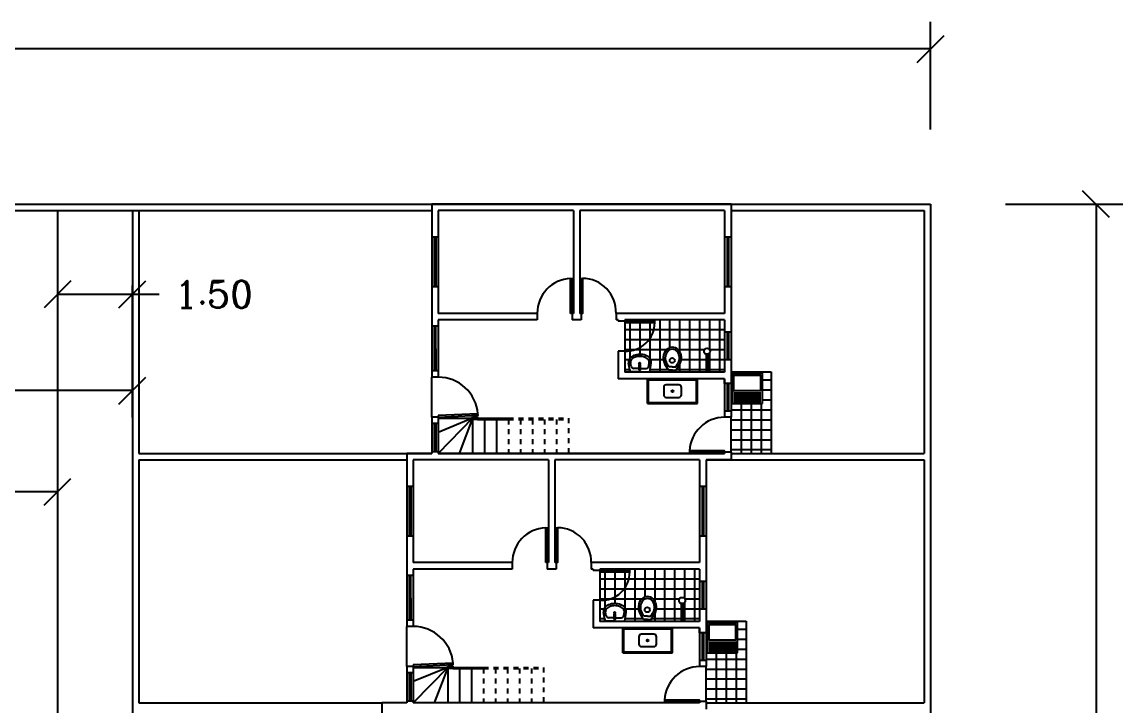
# Model space of a CAD drawing. Extents: x -79 to 141, y 7 to 81.
# Drawn here: x 34.86 to 56.93, y 46.11 to 59.82 of the extents above; entities that cross this region are included whole.
import ezdxf

# ---------------------------------------------------------------- set-up
doc = ezdxf.new("R2010")
doc.units = 0
doc.header["$LTSCALE"] = 10
doc.header["$MEASUREMENT"] = 0
doc.linetypes.add('DASHED2', pattern=[0.375, 0.25, -0.125])
doc.layers.get('0').update_dxf_attribs({"linetype": 'CONTINUOUS'})
doc.layers.get('DEFPOINTS').update_dxf_attribs({"linetype": 'CONTINUOUS'})
for name, color, linetype in [('EQUIPAMENTOS', 1, 'CONTINUOUS'), ('ESCADA', 5, 'CONTINUOUS'), ('JANELA', 5, 'CONTINUOUS'), ('MADEIRAMENTODETELHADO', 244, 'CONTINUOUS'), ('PAREDES', 7, 'CONTINUOUS'), ('PISO', 30, 'CONTINUOUS'), ('PORTA', 1, 'CONTINUOUS'), ('TERRENOEMCORTE', 244, 'CONTINUOUS')]:
    doc.layers.add(name, color=color, linetype=linetype)
doc.styles.get("Standard").update_dxf_attribs({"font": 'ROMANC.SHX'})
doc.dimstyles.get("Standard").update_dxf_attribs({"dimscale": 0.6, "dimtxt": 0.18, "dimasz": 0.18, "dimexe": 0.18, "dimexo": 0.25, "dimgap": 0.09, "dimtad": 0, "dimzin": 0, "dimdsep": 46, "dimtxsty": 'Standard', "dimblk1": 'OBLIQUE', "dimblk2": 'OBLIQUE', "dimsah": 1, "dimcen": 0.09, "dimclrd": 30, "dimclre": 30, "dimadec": 0, "dimazin": 0, "dimtfac": 1, "dimtdec": 4, "dimtofl": 0, "dimtmove": 0, "dimatfit": 3, "dimldrblk": 'OBLIQUE', "dimfxl": 1, "dimtolj": 1, "dimtzin": 0, "dimarcsym": 0})

# ---------------------------------------------------------------- blocks, each defined once
blk = doc.blocks.new('_OBLIQUE')
at = {"color": 0, "linetype": 'ByBlock'}
blk.add_line((-0.5, -0.5), (0.5, 0.5), dxfattribs=at)
blk = doc.blocks.new('*D21')
at = {"color": 30, "linetype": 'ByBlock', "ltscale": 0.05}
for p, q in [((54.573, 56.17), (56.93, 56.17)), ((56.39, 56.17), (56.39, 37.52)), ((56.39, 16.17), (56.39, 34.82)), ((54.573, 16.17), (56.93, 16.17))]:
    blk.add_line(p, q, dxfattribs=at)
at = {"layer": 'DEFPOINTS', "color": 0, "linetype": 'ByBlock', "ltscale": 0.05}
for p in [(53.073, 56.17), (53.073, 16.17), (56.39, 16.17)]:
    blk.add_point(p, dxfattribs=at)
at = {"color": 30, "linetype": 'ByBlock', "ltscale": 0.05, "xscale": 0.54, "yscale": 0.54, "zscale": 0.54}
for p, rotation in [((56.39, 56.17), 90), ((56.39, 16.17), 270)]:
    blk.add_blockref('_OBLIQUE', p, dxfattribs=dict(at, rotation=rotation))
at = {"color": 0, "linetype": 'ByBlock', "ltscale": 0.05, "insert": (56.39, 36.17), "char_height": 0.54, "attachment_point": 5, "rotation": 90}
blk.add_mtext('\\A1;40.00', dxfattribs=at)
blk = doc.blocks.new('*D22')
at = {"color": 30, "linetype": 'ByBlock', "ltscale": 0.05}
for p, q in [((13.073, 57.67), (13.073, 59.824)), ((53.073, 57.67), (53.073, 59.824)), ((13.073, 59.284), (31.723, 59.284)), ((53.073, 59.284), (34.423, 59.284))]:
    blk.add_line(p, q, dxfattribs=at)
at = {"layer": 'DEFPOINTS', "color": 0, "linetype": 'ByBlock', "ltscale": 0.05}
for p in [(53.073, 59.284), (13.073, 56.17), (53.073, 56.17)]:
    blk.add_point(p, dxfattribs=at)
at = {"color": 30, "linetype": 'ByBlock', "ltscale": 0.05, "xscale": 0.54, "yscale": 0.54, "zscale": 0.54, "rotation": 180}
blk.add_blockref('_OBLIQUE', (13.073, 59.284), dxfattribs=at)
at = {"color": 30, "linetype": 'ByBlock', "ltscale": 0.05, "xscale": 0.54, "yscale": 0.54, "zscale": 0.54}
blk.add_blockref('_OBLIQUE', (53.073, 59.284), dxfattribs=at)
at = {"color": 0, "linetype": 'ByBlock', "ltscale": 0.05, "insert": (33.073, 59.284), "char_height": 0.54, "attachment_point": 5}
blk.add_mtext('\\A1;40.00', dxfattribs=at)
blk = doc.blocks.new('*D27')
at = {"color": 30, "linetype": 'ByBlock', "ltscale": 0.05}
for p, q in [((35.573, 54.54), (35.573, 53.823)), ((37.073, 54.54), (37.073, 53.823)), ((35.573, 54.363), (37.073, 54.363)), ((37.073, 54.363), (37.613, 54.363))]:
    blk.add_line(p, q, dxfattribs=at)
at = {"layer": 'DEFPOINTS', "color": 0, "linetype": 'ByBlock', "ltscale": 0.05}
for p in [(35.573, 56.04), (37.073, 56.04), (37.073, 54.363)]:
    blk.add_point(p, dxfattribs=at)
at = {"color": 30, "linetype": 'ByBlock', "ltscale": 0.05, "xscale": 0.54, "yscale": 0.54, "zscale": 0.54, "rotation": 180}
blk.add_blockref('_OBLIQUE', (35.573, 54.363), dxfattribs=at)
at = {"color": 30, "linetype": 'ByBlock', "ltscale": 0.05, "xscale": 0.54, "yscale": 0.54, "zscale": 0.54}
blk.add_blockref('_OBLIQUE', (37.073, 54.363), dxfattribs=at)
at = {"color": 0, "linetype": 'ByBlock', "ltscale": 0.05, "insert": (38.706, 54.363), "char_height": 0.54, "attachment_point": 5}
blk.add_mtext('\\A1;1.50', dxfattribs=at)
blk = doc.blocks.new('*D28')
at = {"color": 30, "linetype": 'ByBlock', "ltscale": 0.05}
for p, q in [((29.073, 54.54), (29.073, 51.89)), ((37.073, 54.54), (37.073, 51.89)), ((29.073, 52.43), (31.98, 52.43)), ((37.073, 52.43), (34.166, 52.43))]:
    blk.add_line(p, q, dxfattribs=at)
at = {"layer": 'DEFPOINTS', "color": 0, "linetype": 'ByBlock', "ltscale": 0.05}
for p in [(29.073, 56.04), (37.073, 56.04), (37.073, 52.43)]:
    blk.add_point(p, dxfattribs=at)
at = {"color": 30, "linetype": 'ByBlock', "ltscale": 0.05, "xscale": 0.54, "yscale": 0.54, "zscale": 0.54, "rotation": 180}
blk.add_blockref('_OBLIQUE', (29.073, 52.43), dxfattribs=at)
at = {"color": 30, "linetype": 'ByBlock', "ltscale": 0.05, "xscale": 0.54, "yscale": 0.54, "zscale": 0.54}
blk.add_blockref('_OBLIQUE', (37.073, 52.43), dxfattribs=at)
at = {"color": 0, "linetype": 'ByBlock', "ltscale": 0.05, "insert": (33.073, 52.43), "char_height": 0.54, "attachment_point": 5}
blk.add_mtext('\\A1;8.00', dxfattribs=at)
blk = doc.blocks.new('*D29')
at = {"color": 30, "linetype": 'ByBlock', "ltscale": 0.05}
for p, q in [((30.573, 54.54), (30.573, 49.86)), ((35.573, 54.54), (35.573, 49.86)), ((30.573, 50.4), (31.98, 50.4)), ((35.573, 50.4), (34.166, 50.4))]:
    blk.add_line(p, q, dxfattribs=at)
at = {"layer": 'DEFPOINTS', "color": 0, "linetype": 'ByBlock', "ltscale": 0.05}
for p in [(30.573, 56.04), (35.573, 56.04), (35.573, 50.4)]:
    blk.add_point(p, dxfattribs=at)
at = {"color": 30, "linetype": 'ByBlock', "ltscale": 0.05, "xscale": 0.54, "yscale": 0.54, "zscale": 0.54, "rotation": 180}
blk.add_blockref('_OBLIQUE', (30.573, 50.4), dxfattribs=at)
at = {"color": 30, "linetype": 'ByBlock', "ltscale": 0.05, "xscale": 0.54, "yscale": 0.54, "zscale": 0.54}
blk.add_blockref('_OBLIQUE', (35.573, 50.4), dxfattribs=at)
at = {"color": 0, "linetype": 'ByBlock', "ltscale": 0.05, "insert": (33.073, 50.4), "char_height": 0.54, "attachment_point": 5}
blk.add_mtext('\\A1;5.00', dxfattribs=at)

msp = doc.modelspace()

# ---------------------------------------------------------------- linework, layer by layer
at = {"color": 1, "ltscale": 0.3}
for p, q in [((48.94316, 52.5701), (48.94316, 52.6701)), ((48.44316, 47.5701), (48.44316, 47.6701))]:
    msp.add_line(p, q, dxfattribs=at)
at = {"color": 30, "ltscale": 0.3}
for p, q in [((43.20316, 51.87938), (43.89387, 51.87938)), ((43.89387, 51.87938), (44.61387, 51.87938)), ((43.89387, 51.87938), (43.89387, 51.1701)), ((43.99387, 51.85438), (44.61387, 51.85438)), ((44.13387, 51.85438), (44.13387, 51.1701)), ((44.37387, 51.85438), (44.37387, 51.1701)), ((42.70316, 46.87938), (43.39387, 46.87938)), ((43.39387, 46.87938), (44.11387, 46.87938)), ((43.39387, 46.87938), (43.39387, 46.1701)), ((43.49387, 46.85438), (44.11387, 46.85438)), ((43.63387, 46.85438), (43.63387, 46.1701)), ((43.87387, 46.85438), (43.87387, 46.1701))]:
    msp.add_line(p, q, dxfattribs=at)
at = {"layer": 'EQUIPAMENTOS', "color": 30, "linetype": 'Continuous', "ltscale": 0.3}
for p, q in [((47.05128, 52.80807), (47.01758, 52.98311)), ((47.07122, 52.91607), (47.05686, 52.99067)), ((47.42304, 52.91775), (47.43487, 52.99293)), ((47.44628, 52.80807), (47.47438, 52.98672)), ((47.82866, 52.90614), (47.78307, 52.9816)), ((47.9664, 52.90614), (48.01198, 52.9816)), ((48.57884, 52.8001), (48.57884, 53.16341)), ((48.60884, 52.8001), (48.60884, 53.16341)), ((47.24878, 52.80807), (47.05128, 52.80807)), ((47.2331, 52.87552), (47.12032, 52.87552)), ((47.24878, 52.80807), (47.44628, 52.80807)), ((47.25405, 52.87552), (47.37365, 52.87552)), ((47.82153, 52.84058), (47.74883, 52.96092)), ((47.89753, 52.84058), (47.82153, 52.84058)), ((47.89582, 52.90614), (47.82866, 52.90614)), ((47.89582, 52.90614), (47.9664, 52.90614)), ((47.89753, 52.84058), (47.97353, 52.84058)), ((47.97353, 52.84058), (48.04622, 52.96092)), ((49.07702, 52.80659), (49.87702, 52.80659)), ((47.4019, 52.1701), (47.4019, 52.6701)), ((47.4219, 52.1901), (47.4219, 52.6501)), ((47.4219, 52.6501), (48.3819, 52.6501)), ((48.3819, 52.1901), (48.3819, 52.6501)), ((48.4019, 52.1701), (48.4019, 52.6701)), ((49.13195, 52.42554), (49.13195, 52.74168)), ((49.13195, 52.74168), (49.67072, 52.74168)), ((49.67072, 52.42554), (49.67072, 52.74168)), ((49.67072, 52.42554), (49.13195, 52.42554)), ((49.67312, 52.38121), (49.13435, 52.38121)), ((49.67312, 52.35121), (49.13435, 52.35121)), ((49.67312, 52.32121), (49.13435, 52.32121)), ((47.4019, 52.1701), (48.4019, 52.1701)), ((47.4219, 52.1901), (48.3819, 52.1901)), ((49.67312, 52.29121), (49.13435, 52.29121)), ((49.67312, 52.26121), (49.13435, 52.26121)), ((49.67312, 52.23121), (49.13435, 52.23121)), ((49.67312, 52.20121), (49.13435, 52.20121)), ((43.89387, 51.87938), (43.20316, 51.59327)), ((43.89387, 51.87938), (43.20316, 51.1701)), ((43.89387, 51.87938), (43.62188, 51.1701)), ((48.07884, 47.8001), (48.07884, 48.16341)), ((48.10884, 47.8001), (48.10884, 48.16341)), ((46.55128, 47.80807), (46.51758, 47.98311)), ((46.57122, 47.91607), (46.55686, 47.99067)), ((46.92304, 47.91775), (46.93487, 47.99293)), ((46.94628, 47.80807), (46.97438, 47.98672)), ((47.32153, 47.84058), (47.24883, 47.96092)), ((47.32866, 47.90614), (47.28307, 47.9816)), ((47.39582, 47.90614), (47.32866, 47.90614)), ((47.39582, 47.90614), (47.4664, 47.90614)), ((47.4664, 47.90614), (47.51198, 47.9816)), ((47.47353, 47.84058), (47.54622, 47.96092)), ((46.74878, 47.80807), (46.55128, 47.80807)), ((46.7331, 47.87552), (46.62032, 47.87552)), ((46.74878, 47.80807), (46.94628, 47.80807)), ((46.75405, 47.87552), (46.87365, 47.87552)), ((46.9019, 47.1701), (46.9019, 47.6701)), ((47.39753, 47.84058), (47.32153, 47.84058)), ((47.39753, 47.84058), (47.47353, 47.84058)), ((47.9019, 47.1701), (47.9019, 47.6701)), ((48.57702, 47.80659), (49.37702, 47.80659)), ((48.63195, 47.42554), (48.63195, 47.74168)), ((48.63195, 47.74168), (49.17072, 47.74168)), ((49.17072, 47.42554), (49.17072, 47.74168)), ((46.9219, 47.1901), (46.9219, 47.6501)), ((46.9219, 47.6501), (47.8819, 47.6501)), ((47.8819, 47.1901), (47.8819, 47.6501)), ((49.17072, 47.42554), (48.63195, 47.42554)), ((49.17312, 47.38121), (48.63435, 47.38121)), ((49.17312, 47.35121), (48.63435, 47.35121)), ((49.17312, 47.32121), (48.63435, 47.32121)), ((49.17312, 47.29121), (48.63435, 47.29121)), ((49.17312, 47.26121), (48.63435, 47.26121)), ((49.17312, 47.23121), (48.63435, 47.23121)), ((46.9019, 47.1701), (47.9019, 47.1701)), ((46.9219, 47.1901), (47.8819, 47.1901)), ((49.17312, 47.20121), (48.63435, 47.20121)), ((43.39387, 46.87938), (42.70316, 46.59327)), ((43.39387, 46.87938), (42.70316, 46.1701)), ((43.39387, 46.87938), (43.12188, 46.1701))]:
    msp.add_line(p, q, dxfattribs=at)
for points in [[(47.2331, 52.84219), (47.2331, 52.94547), (47.25405, 52.94547), (47.25405, 52.84219)], [(49.70253, 52.1721), (49.70253, 52.7721), (49.10253, 52.7721), (49.10253, 52.1721)], [(46.7331, 47.84219), (46.7331, 47.94547), (46.75405, 47.94547), (46.75405, 47.84219)], [(49.20253, 47.1721), (49.20253, 47.7721), (48.60253, 47.7721), (48.60253, 47.1721)]]:
    msp.add_lwpolyline(points, close=True, dxfattribs=at)
for points in [[(47.77559, 52.29549), (48.02822, 52.29549, 0.41421356), (48.07822, 52.34549), (48.07822, 52.49471, 0.41421356), (48.02822, 52.54471), (47.77559, 52.54471, 0.41421356), (47.72559, 52.49471), (47.72559, 52.34549, 0.41421356)], [(47.27559, 47.29549), (47.52822, 47.29549, 0.41421356), (47.57822, 47.34549), (47.57822, 47.49471, 0.41421356), (47.52822, 47.54471), (47.27559, 47.54471, 0.41421356), (47.22559, 47.49471), (47.22559, 47.34549, 0.41421356)]]:
    msp.add_lwpolyline(points, format="xyb", close=True, dxfattribs=at)
for centre, radius in [((48.59404, 53.22104), 0.06192), ((47.24358, 52.97945), 0.01491), ((47.89416, 53.03577), 0.05), ((47.90177, 52.4183), 0.01926), ((48.09404, 48.22104), 0.06192), ((46.74358, 47.97945), 0.01491), ((47.39416, 48.03577), 0.05), ((47.40177, 47.4183), 0.01926)]:
    msp.add_circle(centre, radius, dxfattribs=at)
for centre, radius, start, end in [((47.12032, 52.92552), 0.05, 190.900274, 270), ((47.37365, 52.92552), 0.05, 270, 351.061585), ((43.20316, 51.89952), 0.80058, 4.741348, 90), ((46.62032, 47.92552), 0.05, 190.900274, 270), ((46.87365, 47.92552), 0.05, 270, 351.061585), ((42.70316, 46.89952), 0.80058, 4.741348, 90)]:
    msp.add_arc(centre, radius, start, end, dxfattribs=at)
for centre, major_axis, ratio, start_param, end_param in [((47.89753, 53.08558), (0, 0.215), 0.84883721, -2.18928075, 2.18928075), ((47.24566, 53.00306), (-0.23, 0), 0.67391304, 3.03599201, 6.41224252), ((46.74566, 48.00306), (-0.23, 0), 0.67391304, 3.03599201, 6.41224252), ((47.39753, 48.08558), (0, 0.215), 0.84883721, -2.18928075, 2.18928075)]:
    msp.add_ellipse(centre, major_axis=major_axis, ratio=ratio, start_param=start_param, end_param=end_param, dxfattribs=at)
for points, knots in [([(48.01198, 52.9816), (48.02122, 52.9969), (48.02909, 53.01527), (48.03903, 53.056), (48.04106, 53.07839), (48.03796, 53.12257), (48.03284, 53.14428), (48.01728, 53.18253), (48.00691, 53.19909), (47.98426, 53.22551), (47.96893, 53.23854), (47.93484, 53.25593), (47.91623, 53.26058), (47.87882, 53.26058), (47.86021, 53.25593), (47.82613, 53.23854), (47.8108, 53.22551), (47.78815, 53.19909), (47.77777, 53.18253), (47.76222, 53.14428), (47.7571, 53.12257), (47.754, 53.07839), (47.75602, 53.056), (47.76597, 53.01527), (47.77383, 52.9969), (47.78307, 52.9816)], [-2.18928075, -2.18928075, -2.18928075, -2.18928075, -1.82440063, -1.82440063, -1.4595205, -1.4595205, -1.09464038, -1.09464038, -0.72976025, -0.72976025, -0.36488013, -0.36488013, 0, 0, 0.36488013, 0.36488013, 0.72976025, 0.72976025, 1.09464038, 1.09464038, 1.4595205, 1.4595205, 1.82440063, 1.82440063, 2.18928075, 2.18928075, 2.18928075, 2.18928075]), ([(47.43487, 52.99293), (47.43634, 53.00229), (47.43587, 53.01185), (47.42989, 53.03209), (47.42429, 53.04274), (47.40685, 53.06373), (47.39491, 53.07399), (47.36704, 53.09144), (47.35104, 53.09852), (47.31028, 53.11258), (47.27719, 53.11824), (47.21065, 53.11786), (47.17771, 53.11182), (47.13735, 53.09728), (47.1217, 53.09009), (47.09436, 53.07238), (47.08263, 53.06193), (47.0658, 53.04075), (47.06054, 53.03006), (47.0552, 53.00973), (47.05504, 53.00012), (47.05686, 52.99067)], [3.03599201, 3.03599201, 3.03599201, 3.03599201, 3.31734622, 3.31734622, 3.59870043, 3.59870043, 3.88005464, 3.88005464, 4.16140885, 4.16140885, 4.72411727, 4.72411727, 5.28682568, 5.28682568, 5.56817989, 5.56817989, 5.8495341, 5.8495341, 6.13088831, 6.13088831, 6.41224252, 6.41224252, 6.41224252, 6.41224252]), ([(46.93487, 47.99293), (46.93634, 48.00229), (46.93587, 48.01185), (46.92989, 48.03209), (46.92429, 48.04274), (46.90685, 48.06373), (46.89491, 48.07399), (46.86704, 48.09144), (46.85104, 48.09852), (46.81028, 48.11258), (46.77719, 48.11824), (46.71065, 48.11786), (46.67771, 48.11182), (46.63735, 48.09728), (46.6217, 48.09009), (46.59436, 48.07238), (46.58263, 48.06193), (46.5658, 48.04075), (46.56054, 48.03006), (46.5552, 48.00973), (46.55504, 48.00012), (46.55686, 47.99067)], [3.03599201, 3.03599201, 3.03599201, 3.03599201, 3.31734622, 3.31734622, 3.59870043, 3.59870043, 3.88005464, 3.88005464, 4.16140885, 4.16140885, 4.72411727, 4.72411727, 5.28682568, 5.28682568, 5.56817989, 5.56817989, 5.8495341, 5.8495341, 6.13088831, 6.13088831, 6.41224252, 6.41224252, 6.41224252, 6.41224252]), ([(47.51198, 47.9816), (47.52122, 47.9969), (47.52909, 48.01527), (47.53903, 48.056), (47.54106, 48.07839), (47.53796, 48.12257), (47.53284, 48.14428), (47.51728, 48.18253), (47.50691, 48.19909), (47.48426, 48.22551), (47.46893, 48.23854), (47.43484, 48.25593), (47.41623, 48.26058), (47.37882, 48.26058), (47.36021, 48.25593), (47.32613, 48.23854), (47.3108, 48.22551), (47.28815, 48.19909), (47.27777, 48.18253), (47.26222, 48.14428), (47.2571, 48.12257), (47.254, 48.07839), (47.25602, 48.056), (47.26597, 48.01527), (47.27383, 47.9969), (47.28307, 47.9816)], [-2.18928075, -2.18928075, -2.18928075, -2.18928075, -1.82440063, -1.82440063, -1.4595205, -1.4595205, -1.09464038, -1.09464038, -0.72976025, -0.72976025, -0.36488013, -0.36488013, 0, 0, 0.36488013, 0.36488013, 0.72976025, 0.72976025, 1.09464038, 1.09464038, 1.4595205, 1.4595205, 1.82440063, 1.82440063, 2.18928075, 2.18928075, 2.18928075, 2.18928075])]:
    msp.add_open_spline(points, degree=3, knots=knots, dxfattribs=at)
at = {"layer": 'ESCADA', "color": 30, "linetype": 'DASHED2', "ltscale": 0.02}
for p, q in [((44.61387, 51.87938), (45.81387, 51.87938)), ((45.81387, 51.87938), (45.81387, 51.1701)), ((44.61387, 51.85438), (44.61387, 51.1701)), ((44.61387, 51.85438), (45.81387, 51.85438)), ((44.85387, 51.85438), (44.85387, 51.1701)), ((45.09387, 51.85438), (45.09387, 51.1701)), ((45.33387, 51.85438), (45.33387, 51.1701)), ((45.57387, 51.85438), (45.57387, 51.1701)), ((44.11387, 46.87938), (45.31387, 46.87938)), ((44.11387, 46.85438), (44.11387, 46.1701)), ((44.11387, 46.85438), (45.31387, 46.85438)), ((44.35387, 46.85438), (44.35387, 46.1701)), ((44.59387, 46.85438), (44.59387, 46.1701)), ((44.83387, 46.85438), (44.83387, 46.1701)), ((45.07387, 46.85438), (45.07387, 46.1701)), ((45.31387, 46.87938), (45.31387, 46.1701))]:
    msp.add_line(p, q, dxfattribs=at)
at = {"layer": 'JANELA', "color": 30, "linetype": 'Continuous', "ltscale": 0.3}
for p, q in [((43.07316, 55.5101), (43.07316, 54.5101)), ((43.12316, 55.5101), (43.12316, 54.5101)), ((43.15316, 55.5101), (43.15316, 54.5101)), ((43.20316, 55.5101), (43.20316, 54.5101)), ((48.94316, 55.5101), (48.94316, 54.5101)), ((48.99316, 55.5101), (48.99316, 54.5101)), ((49.02316, 55.5101), (49.02316, 54.5101)), ((49.07316, 55.5101), (49.07316, 54.5101)), ((43.07316, 53.7251), (43.07316, 52.8251)), ((43.12316, 53.7251), (43.12316, 52.8251)), ((43.15181, 53.72503), (43.15316, 52.82503)), ((43.20181, 53.7251), (43.20316, 52.8251)), ((48.94316, 53.6001), (48.94316, 53.0501)), ((48.99316, 53.6001), (48.99316, 53.0501)), ((49.02316, 53.6001), (49.02316, 53.0501)), ((49.07316, 53.6001), (49.07316, 53.0501)), ((48.94316, 52.5701), (48.94316, 52.0201)), ((48.99316, 52.5701), (48.99316, 52.0201)), ((49.02316, 52.5701), (49.02316, 52.0201)), ((49.07316, 52.5701), (49.07316, 52.0201)), ((43.07316, 51.7701), (43.07316, 51.2001)), ((43.12316, 51.7701), (43.12316, 51.2001)), ((43.15316, 51.7701), (43.15316, 51.2001)), ((43.20316, 51.7701), (43.20316, 51.2001)), ((42.57316, 50.5101), (42.57316, 49.5101)), ((42.62316, 50.5101), (42.62316, 49.5101)), ((42.65316, 50.5101), (42.65316, 49.5101)), ((42.70316, 50.5101), (42.70316, 49.5101)), ((48.44316, 50.5101), (48.44316, 49.5101)), ((48.49316, 50.5101), (48.49316, 49.5101)), ((48.52316, 50.5101), (48.52316, 49.5101)), ((48.57316, 50.5101), (48.57316, 49.5101)), ((42.57316, 48.7251), (42.57316, 47.8251)), ((42.62316, 48.7251), (42.62316, 47.8251)), ((42.65181, 48.72503), (42.65316, 47.82503)), ((42.70181, 48.7251), (42.70316, 47.8251)), ((48.44316, 48.6001), (48.44316, 48.0501)), ((48.49316, 48.6001), (48.49316, 48.0501)), ((48.52316, 48.6001), (48.52316, 48.0501)), ((48.57316, 48.6001), (48.57316, 48.0501)), ((48.44316, 47.5701), (48.44316, 47.0201)), ((48.49316, 47.5701), (48.49316, 47.0201)), ((48.52316, 47.5701), (48.52316, 47.0201)), ((48.57316, 47.5701), (48.57316, 47.0201)), ((42.57316, 46.7701), (42.57316, 46.2001)), ((42.62316, 46.7701), (42.62316, 46.2001)), ((42.65316, 46.7701), (42.65316, 46.2001)), ((42.70316, 46.7701), (42.70316, 46.2001))]:
    msp.add_line(p, q, dxfattribs=at)
at = {"layer": 'MADEIRAMENTODETELHADO', "color": 30, "linetype": 'Continuous', "ltscale": 0.3}
for p, q in [((43.89387, 51.87938), (43.89387, 51.90438)), ((43.99387, 51.90438), (43.89387, 51.90438)), ((43.99387, 51.90438), (43.99387, 51.87938)), ((43.99387, 51.85438), (43.89387, 51.85438)), ((43.39387, 46.87938), (43.39387, 46.90438)), ((43.49387, 46.90438), (43.39387, 46.90438)), ((43.49387, 46.85438), (43.39387, 46.85438)), ((43.49387, 46.90438), (43.49387, 46.87938))]:
    msp.add_line(p, q, dxfattribs=at)
at = {"layer": 'MADEIRAMENTODETELHADO', "color": 30, "linetype": 'DASHED2', "ltscale": 0.05}
for p, q in [((43.99387, 51.87938), (43.99387, 51.85438)), ((43.49387, 46.87938), (43.49387, 46.85438))]:
    msp.add_line(p, q, dxfattribs=at)
at = {"layer": 'PAREDES', "color": 1, "linetype": 'Continuous', "ltscale": 0.3}
for p, q in [((49.07316, 56.1701), (43.07316, 56.1701)), ((43.07316, 56.1701), (43.07316, 55.5101)), ((49.07316, 56.1701), (49.07316, 55.5101)), ((43.20316, 56.0401), (43.20316, 55.5101)), ((45.91316, 56.0401), (43.20316, 56.0401)), ((45.91316, 56.0401), (45.91316, 53.9801)), ((46.04316, 56.0401), (46.04316, 53.9801)), ((48.94316, 56.0401), (46.04316, 56.0401)), ((48.94316, 56.0401), (48.94316, 55.5101)), ((43.20316, 55.5101), (43.07316, 55.5101)), ((49.07316, 55.5101), (48.94316, 55.5101)), ((43.07316, 54.5101), (43.07316, 53.7251)), ((43.20316, 54.5101), (43.07316, 54.5101)), ((43.20316, 54.5101), (43.20316, 53.9801)), ((48.94316, 54.5101), (48.94316, 53.9801)), ((49.07316, 54.5101), (48.94316, 54.5101)), ((49.07316, 54.5101), (49.07316, 53.6001)), ((45.18816, 53.9801), (43.20316, 53.9801)), ((45.18816, 53.8501), (43.20316, 53.8501)), ((43.20316, 53.8501), (43.20316, 53.7251)), ((45.18816, 53.9801), (45.18816, 53.8501)), ((45.88816, 53.9801), (45.88816, 53.8501)), ((45.91316, 53.9801), (45.88816, 53.9801)), ((46.06816, 53.8501), (45.88816, 53.8501)), ((46.06816, 53.9801), (46.04316, 53.9801)), ((46.06816, 53.9801), (46.06816, 53.8501)), ((46.76816, 53.9801), (46.76816, 53.8501)), ((48.94316, 53.9801), (46.76816, 53.9801)), ((46.81316, 53.8501), (46.76816, 53.8501)), ((46.81316, 53.8501), (46.81316, 53.8251)), ((46.94316, 53.8501), (46.94316, 53.8251)), ((48.94316, 53.8501), (46.94316, 53.8501)), ((48.94316, 53.8501), (48.94316, 53.6001)), ((43.20181, 53.7251), (43.07316, 53.7251)), ((46.94316, 53.8251), (46.81316, 53.8251)), ((49.07316, 53.6001), (48.94316, 53.6001)), ((46.81316, 53.2251), (46.81316, 52.6701)), ((46.94316, 53.2251), (46.81316, 53.2251)), ((46.94316, 53.2251), (46.94316, 52.8001)), ((48.94316, 53.0501), (48.94316, 52.8001)), ((49.07316, 53.0501), (48.94316, 53.0501)), ((49.07316, 53.0501), (49.07316, 52.5701)), ((43.07316, 52.8251), (43.07316, 52.7001)), ((43.20316, 52.8251), (43.07316, 52.8251)), ((43.20316, 52.8251), (43.20316, 52.7001)), ((48.94316, 52.8001), (46.94316, 52.8001)), ((43.20316, 52.7001), (43.07316, 52.7001)), ((48.94316, 52.6701), (46.81316, 52.6701)), ((48.94316, 52.6701), (48.94316, 52.5701)), ((49.07316, 52.5701), (48.94316, 52.5701)), ((43.07316, 51.9001), (43.07316, 51.7701)), ((43.20316, 51.9001), (43.07316, 51.9001)), ((43.20316, 51.9001), (43.20316, 51.7701)), ((48.94316, 52.0201), (48.94316, 51.8951)), ((49.07316, 52.0201), (48.94316, 52.0201)), ((49.07316, 51.8951), (48.94316, 51.8951)), ((49.07316, 52.0201), (49.07316, 51.8951)), ((43.20316, 51.7701), (43.07316, 51.7701)), ((43.07316, 51.2501), (43.07316, 51.1701)), ((43.20316, 51.2001), (43.07316, 51.2001)), ((43.20316, 51.2501), (43.20316, 51.1701)), ((42.57316, 51.1701), (42.57316, 50.5101)), ((43.07316, 51.1701), (42.57316, 51.1701)), ((45.41316, 51.0401), (42.70316, 51.0401)), ((42.70316, 51.0401), (42.70316, 50.5101)), ((45.41316, 51.0401), (43.07316, 51.0401)), ((48.94316, 51.1701), (43.20316, 51.1701)), ((45.41316, 51.0401), (45.41316, 48.9801)), ((45.54316, 51.0401), (45.54316, 48.9801)), ((48.44316, 51.0401), (45.54316, 51.0401)), ((48.44316, 51.0401), (45.54316, 51.0401)), ((48.44316, 51.0401), (48.44316, 50.5101)), ((48.57316, 51.0401), (48.57316, 50.5101)), ((49.07316, 51.0401), (48.57316, 51.0401)), ((48.94316, 51.1951), (48.94316, 51.1701)), ((49.07316, 51.1951), (48.94316, 51.1951)), ((49.07316, 51.1951), (49.07316, 51.0401)), ((42.70316, 50.5101), (42.57316, 50.5101)), ((48.57316, 50.5101), (48.44316, 50.5101)), ((42.57316, 49.5101), (42.57316, 48.7251)), ((42.70316, 49.5101), (42.57316, 49.5101)), ((42.70316, 49.5101), (42.70316, 48.9801)), ((48.44316, 49.5101), (48.44316, 48.9801)), ((48.57316, 49.5101), (48.44316, 49.5101)), ((48.57316, 49.5101), (48.57316, 48.6001)), ((44.68816, 48.9801), (42.70316, 48.9801)), ((44.68816, 48.8501), (42.70316, 48.8501)), ((42.70316, 48.8501), (42.70316, 48.7251)), ((44.68816, 48.9801), (44.68816, 48.8501)), ((45.38816, 48.9801), (45.38816, 48.8501)), ((45.41316, 48.9801), (45.38816, 48.9801)), ((45.56816, 48.8501), (45.38816, 48.8501)), ((45.56816, 48.9801), (45.54316, 48.9801)), ((45.56816, 48.9801), (45.56816, 48.8501)), ((46.26816, 48.9801), (46.26816, 48.8501)), ((48.44316, 48.9801), (46.26816, 48.9801)), ((46.31316, 48.8501), (46.26816, 48.8501)), ((46.31316, 48.8501), (46.31316, 48.8251)), ((46.44316, 48.8251), (46.31316, 48.8251)), ((46.44316, 48.8501), (46.44316, 48.8251)), ((48.44316, 48.8501), (46.44316, 48.8501)), ((48.44316, 48.8501), (48.44316, 48.6001)), ((42.70181, 48.7251), (42.57316, 48.7251)), ((48.57316, 48.6001), (48.44316, 48.6001)), ((46.31316, 48.2251), (46.31316, 47.6701)), ((46.44316, 48.2251), (46.31316, 48.2251)), ((46.44316, 48.2251), (46.44316, 47.8001)), ((48.44316, 48.0501), (48.44316, 47.8001)), ((48.57316, 48.0501), (48.44316, 48.0501)), ((48.57316, 48.0501), (48.57316, 47.5701)), ((42.57316, 47.8251), (42.57316, 47.7001)), ((42.70316, 47.8251), (42.57316, 47.8251)), ((42.70316, 47.7001), (42.57316, 47.7001)), ((42.70316, 47.8251), (42.70316, 47.7001)), ((48.44316, 47.6701), (46.31316, 47.6701)), ((48.44316, 47.8001), (46.44316, 47.8001)), ((48.44316, 47.6701), (48.44316, 47.5701)), ((48.57316, 47.5701), (48.44316, 47.5701)), ((48.44316, 47.0201), (48.44316, 46.8951)), ((48.57316, 47.0201), (48.44316, 47.0201)), ((48.57316, 47.0201), (48.57316, 46.8951)), ((42.57316, 46.9001), (42.57316, 46.7701)), ((42.70316, 46.9001), (42.57316, 46.9001)), ((42.70316, 46.9001), (42.70316, 46.7701)), ((48.57316, 46.8951), (48.44316, 46.8951)), ((42.70316, 46.7701), (42.57316, 46.7701)), ((42.07316, 46.1701), (42.07316, 45.5101)), ((42.57316, 46.1701), (42.07316, 46.1701)), ((42.57316, 46.2501), (42.57316, 46.1701)), ((42.70316, 46.2001), (42.57316, 46.2001)), ((42.70316, 46.2501), (42.70316, 46.1701)), ((48.07316, 46.1701), (42.70316, 46.1701)), ((48.44316, 46.1701), (42.70316, 46.1701)), ((48.57316, 46.1951), (48.44316, 46.1951)), ((48.57316, 46.1951), (48.57316, 46.0401))]:
    msp.add_line(p, q, dxfattribs=at)
at = {"layer": 'PISO', "color": 244, "linetype": 'Continuous', "ltscale": 0.05}
for p, q in [((13.07316, 56.1701), (53.07316, 56.1701)), ((53.07316, 56.1701), (53.07316, 16.3001)), ((23.07316, 56.0401), (43.07316, 56.0401)), ((37.07316, 56.0401), (37.07316, 21.0401)), ((37.20316, 56.0401), (37.20316, 51.1701)), ((49.07316, 56.0401), (52.94316, 56.0401)), ((52.94316, 56.0401), (52.94316, 51.1701)), ((37.20316, 51.1701), (43.07316, 51.1701)), ((37.20316, 51.0401), (42.57316, 51.0401)), ((37.20316, 51.0401), (37.20316, 46.1701)), ((48.57316, 51.0401), (52.94316, 51.0401)), ((49.07316, 51.1701), (52.94316, 51.1701)), ((52.94316, 51.0401), (52.94316, 46.1701)), ((37.20316, 46.1701), (42.07316, 46.1701)), ((48.57316, 46.1701), (52.94316, 46.1701))]:
    msp.add_line(p, q, dxfattribs=at)
at = {"layer": 'PISO', "color": 30, "linetype": 'Continuous', "ltscale": 0.05}
msp.add_line((35.57316, 56.0401), (35.57316, 19.6701), dxfattribs=at)
at = {"layer": 'PISO', "color": 30, "linetype": 'Continuous', "ltscale": 0.3}
for p, q in [((47.04316, 53.8501), (47.04316, 53.8251)), ((47.24316, 53.8501), (47.24316, 53.8251)), ((47.44316, 53.8501), (47.44316, 53.8251)), ((47.64316, 53.8501), (47.64316, 52.8001)), ((47.84316, 53.8501), (47.84316, 53.29081)), ((48.04316, 53.8501), (48.04316, 53.21515)), ((48.24316, 53.8501), (48.24316, 52.8001)), ((48.44316, 53.8501), (48.44316, 52.8001)), ((48.64316, 53.8501), (48.64316, 53.25874)), ((48.84316, 53.8501), (48.84316, 52.8001)), ((46.94316, 53.7951), (46.94316, 53.2251)), ((48.94316, 53.6501), (46.94316, 53.6501)), ((47.04316, 53.7951), (47.04316, 53.07655)), ((47.24316, 53.7951), (47.24316, 53.15805)), ((47.44316, 53.7951), (47.44316, 53.0825)), ((48.94316, 53.4501), (46.94316, 53.4501)), ((47.78004, 53.2501), (46.94316, 53.2501)), ((48.53937, 53.2501), (48.01501, 53.2501)), ((48.94316, 53.2501), (48.64872, 53.2501)), ((47.02651, 53.0501), (46.94316, 53.0501)), ((47.71753, 53.0501), (47.46481, 53.0501)), ((48.57884, 53.0501), (48.07753, 53.0501)), ((48.94316, 53.0501), (48.60884, 53.0501)), ((48.64316, 53.18333), (48.64316, 52.8001)), ((47.04319, 52.8501), (46.94316, 52.8501)), ((47.04316, 52.85026), (47.04316, 52.8001)), ((47.24316, 52.80807), (47.24316, 52.8001)), ((47.44316, 52.80807), (47.44316, 52.8001)), ((47.81577, 52.8501), (47.4529, 52.8501)), ((47.84316, 52.8501), (47.84316, 52.8001)), ((48.57884, 52.8501), (47.97928, 52.8501)), ((48.04316, 52.95585), (48.04316, 52.8001)), ((48.94316, 52.8501), (48.60884, 52.8501)), ((49.27702, 52.80659), (49.27702, 52.7721)), ((49.47702, 52.80659), (49.47702, 52.7721)), ((49.67702, 52.80659), (49.67702, 52.7721)), ((49.87702, 52.80659), (49.87702, 51.1701)), ((49.07702, 52.64659), (49.10253, 52.64659)), ((49.70253, 52.64659), (49.87702, 52.64659)), ((49.07702, 52.44659), (49.10253, 52.44659)), ((49.70253, 52.44659), (49.87702, 52.44659)), ((49.07702, 52.24659), (49.10253, 52.24659)), ((49.27702, 52.1721), (49.27702, 51.1701)), ((49.47702, 52.1721), (49.47702, 51.1701)), ((49.67702, 52.1721), (49.67702, 51.1701)), ((49.70253, 52.24659), (49.87702, 52.24659)), ((49.07702, 52.04659), (49.87702, 52.04659)), ((49.07702, 51.84659), (49.87702, 51.84659)), ((49.07702, 51.64659), (49.87702, 51.64659)), ((49.07702, 51.44659), (49.87702, 51.44659)), ((49.07702, 51.24659), (49.87702, 51.24659)), ((46.44316, 48.7951), (46.44316, 48.2251)), ((46.54316, 48.7951), (46.54316, 48.07655)), ((46.74316, 48.7951), (46.74316, 48.15805)), ((46.94316, 48.7951), (46.94316, 48.0825)), ((47.14316, 48.8501), (47.14316, 47.8001)), ((47.34316, 48.8501), (47.34316, 48.29081)), ((47.54316, 48.8501), (47.54316, 48.21515)), ((47.74316, 48.8501), (47.74316, 47.8001)), ((47.94316, 48.8501), (47.94316, 47.8001)), ((48.14316, 48.8501), (48.14316, 48.25874)), ((48.34316, 48.8501), (48.34316, 47.8001)), ((48.44316, 48.6501), (46.44316, 48.6501)), ((48.44316, 48.4501), (46.44316, 48.4501)), ((47.28004, 48.2501), (46.44316, 48.2501)), ((48.03937, 48.2501), (47.51501, 48.2501)), ((48.14316, 48.18333), (48.14316, 47.8001)), ((48.44316, 48.2501), (48.14872, 48.2501)), ((46.52651, 48.0501), (46.44316, 48.0501)), ((47.21753, 48.0501), (46.96481, 48.0501)), ((47.54316, 47.95585), (47.54316, 47.8001)), ((48.07884, 48.0501), (47.57753, 48.0501)), ((48.44316, 48.0501), (48.10884, 48.0501)), ((46.54319, 47.8501), (46.44316, 47.8501)), ((46.54316, 47.85026), (46.54316, 47.8001)), ((46.74316, 47.80807), (46.74316, 47.8001)), ((46.94316, 47.80807), (46.94316, 47.8001)), ((47.31577, 47.8501), (46.9529, 47.8501)), ((47.34316, 47.8501), (47.34316, 47.8001)), ((48.07884, 47.8501), (47.47928, 47.8501)), ((48.44316, 47.8501), (48.10884, 47.8501)), ((48.77702, 47.80659), (48.77702, 47.7721)), ((48.97702, 47.80659), (48.97702, 47.7721)), ((49.17702, 47.80659), (49.17702, 47.7721)), ((49.37702, 47.80659), (49.37702, 46.1701)), ((48.57702, 47.64659), (48.60253, 47.64659)), ((48.57702, 47.44659), (48.60253, 47.44659)), ((49.20253, 47.64659), (49.37702, 47.64659)), ((49.20253, 47.44659), (49.37702, 47.44659)), ((48.57702, 47.24659), (48.60253, 47.24659)), ((49.20253, 47.24659), (49.37702, 47.24659)), ((48.57702, 47.04659), (49.37702, 47.04659)), ((48.77702, 47.1721), (48.77702, 46.1701)), ((48.97702, 47.1721), (48.97702, 46.1701)), ((49.17702, 47.1721), (49.17702, 46.1701)), ((48.57702, 46.84659), (49.37702, 46.84659)), ((48.57702, 46.64659), (49.37702, 46.64659)), ((48.57702, 46.44659), (49.37702, 46.44659)), ((48.57702, 46.24659), (49.37702, 46.24659))]:
    msp.add_line(p, q, dxfattribs=at)
at = {"layer": 'PISO', "color": 1, "linetype": 'Continuous', "ltscale": 0.05}
for p, q in [((43.07316, 51.9001), (43.07316, 52.7001)), ((49.07316, 51.1951), (49.07316, 51.8951)), ((43.20316, 51.1701), (48.94316, 51.1701)), ((42.57316, 46.9001), (42.57316, 47.7001)), ((48.57316, 46.1951), (48.57316, 46.8951))]:
    msp.add_line(p, q, dxfattribs=at)
at = {"layer": 'PISO', "color": 40, "linetype": 'Continuous', "ltscale": 0.3}
for p, q in [((46.54316, 48.8501), (46.54316, 48.8251)), ((46.74316, 48.8501), (46.74316, 48.8251)), ((46.94316, 48.8501), (46.94316, 48.8251))]:
    msp.add_line(p, q, dxfattribs=at)
at = {"layer": 'PORTA', "color": 30, "linetype": 'Continuous', "ltscale": 0.3}
for points in [[(45.85816, 53.9801), (45.85816, 54.6801), (45.88816, 54.6801), (45.88816, 53.9801)], [(46.06816, 53.9801), (46.06816, 54.6801), (46.09816, 54.6801), (46.09816, 53.9801)], [(46.94316, 53.8251), (46.94316, 53.7951), (47.54316, 53.7951), (47.54316, 53.8251)], [(43.2018, 51.93007), (43.20316, 51.9001), (44.00233, 51.93642), (44.00097, 51.96639)], [(48.94316, 51.1951), (48.94316, 51.2251), (48.24316, 51.2251), (48.24316, 51.1951)], [(45.35816, 48.9801), (45.35816, 49.6801), (45.38816, 49.6801), (45.38816, 48.9801)], [(45.56816, 48.9801), (45.56816, 49.6801), (45.59816, 49.6801), (45.59816, 48.9801)], [(46.44316, 48.8251), (46.44316, 48.7951), (47.04316, 48.7951), (47.04316, 48.8251)], [(42.7018, 46.93007), (42.70316, 46.9001), (43.50233, 46.93642), (43.50097, 46.96639)], [(48.44316, 46.1951), (48.44316, 46.2251), (47.74316, 46.2251), (47.74316, 46.1951)]]:
    msp.add_lwpolyline(points, close=True, dxfattribs=at)
for centre, radius, start, end in [((45.88883, 53.9801), 0.70067, 92.508903, 180), ((46.09816, 54.00946), 0.67064, 357.491097, 90), ((46.97241, 53.7951), 0.57075, 267.062399, 360), ((48.94316, 51.19443), 0.70067, 90, 177.491097), ((45.38883, 48.9801), 0.70067, 92.508903, 180), ((45.59816, 49.00946), 0.67064, 357.491097, 90), ((46.47241, 48.7951), 0.57075, 267.062399, 360), ((48.44316, 46.19443), 0.70067, 90, 177.491097)]:
    msp.add_arc(centre, radius, start, end, dxfattribs=at)
at = {"layer": 'TERRENOEMCORTE', "color": 1, "linetype": 'Continuous', "ltscale": 0.05}
msp.add_line((48.44316, 46.1951), (48.44316, 46.1701), dxfattribs=at)

# ---------------------------------------------------------------- dimensions: what is measured, and where the dimension line sits
at = {"layer": 'PISO', "color": 244, "linetype": 'Continuous', "ltscale": 0.05}
dim = msp.add_linear_dim(base=(53.07316, 59.28388), p1=(13.07316, 56.1701), p2=(53.07316, 56.1701), dimstyle='Standard', override={"dimscale": 3, "dimexo": 0.5}, dxfattribs=at)
dim.commit()
dim.dimension.update_dxf_attribs({"geometry": '*D22', "text_midpoint": (33.07316, 59.28388)})
dim = msp.add_linear_dim(base=(56.38967, 16.1701), p1=(53.07316, 56.1701), p2=(53.07316, 16.1701), angle=90, dimstyle='Standard', override={"dimscale": 3, "dimexo": 0.5}, dxfattribs=at)
dim.commit()
dim.dimension.update_dxf_attribs({"geometry": '*D21', "text_midpoint": (56.38967, 36.1701)})
at = {"layer": 'TERRENOEMCORTE', "color": 244, "linetype": 'Continuous', "ltscale": 0.05}
for base, p1, p2, picture, middle in [((37.07316, 52.42994), (29.07316, 56.0401), (37.07316, 56.0401), '*D28', (33.07316, 52.42994)), ((35.57316, 50.39999), (30.57316, 56.0401), (35.57316, 56.0401), '*D29', (33.07316, 50.39999)), ((37.07316, 54.36322), (35.57316, 56.0401), (37.07316, 56.0401), '*D27', (38.70602, 54.36322))]:
    dim = msp.add_linear_dim(base=base, p1=p1, p2=p2, dimstyle='Standard', override={"dimscale": 3, "dimexo": 0.5}, dxfattribs=at)
    dim.commit()
    dim.dimension.update_dxf_attribs({"geometry": picture, "text_midpoint": middle})

doc.saveas('drawing.dxf')
